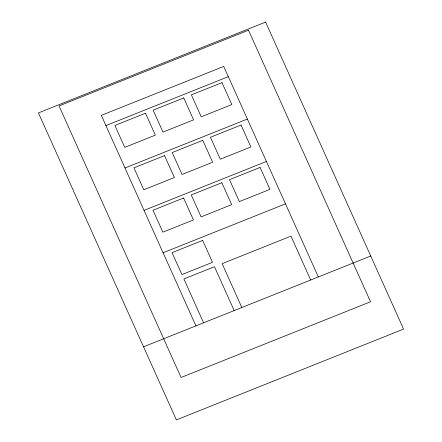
<?xml version="1.0" encoding="UTF-8"?>
<svg xmlns="http://www.w3.org/2000/svg" width="442" height="442" viewBox="0 0 442 442"><rect width="100%" height="100%" fill="white"/><g stroke="black" fill="none" stroke-linecap="round" stroke-linejoin="round"><path stroke-width="0.66" d="M105.931 125.583L228.321 76.665M124.987 167.977L247.371 119.064M144.037 210.375L266.427 161.457M163.092 252.769L285.477 203.85M143.545 346.804L370.728 256.001M318.328 276.946L223.718 66.433L101.334 115.351L195.939 325.864M310.682 280.001L290.969 236.144L222.127 263.664L241.835 307.516M234.188 310.577L214.475 266.719L183.883 278.946L203.591 322.804M265.609 22.1L38.426 112.903L176.391 419.9L403.574 329.097L265.609 22.1M248.492 30.2L59.029 105.925L181.076 377.49L370.534 301.764L248.492 30.2M145.49 113.224L114.898 125.451L124.749 147.379L155.346 135.147L145.49 113.224M183.739 97.936L153.142 110.163L162.999 132.092L193.596 119.865L183.739 97.936M221.983 82.648L191.386 94.875L201.243 116.804L231.84 104.577L221.983 82.648M164.546 155.617L133.948 167.844L143.805 189.773L174.402 177.546L164.546 155.617M202.79 140.329L172.192 152.556L182.049 174.485L212.646 162.258L202.79 140.329M241.039 125.042L210.442 137.274L220.298 159.197L250.89 146.971L241.039 125.042M183.596 198.01L153.004 210.237L162.855 232.166L193.452 219.939L183.596 198.01M221.845 182.723L191.248 194.955L201.104 216.884L231.702 204.652L221.845 182.723M260.089 167.435L229.492 179.667L239.349 201.596L269.946 189.364L260.089 167.435M202.651 240.404L172.054 252.636L181.911 274.565L212.508 262.333L202.651 240.404"/></g></svg>
